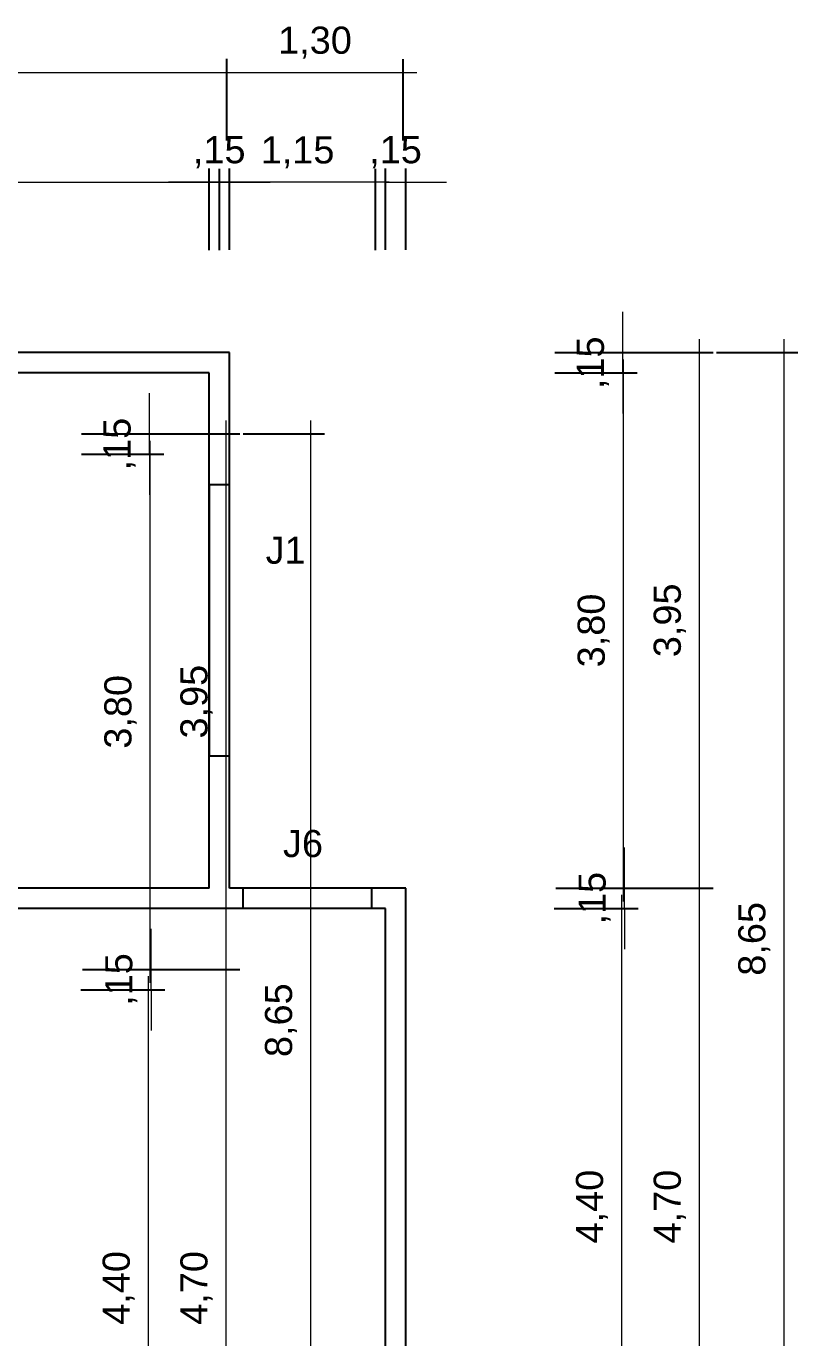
# Model space of a CAD drawing. Header units: metres. Extents: x -81278067020 to 164, y -22607194416 to 57.
# Drawn here: x -81278031.68395 to -81278031.67826, y -22607171.05519 to -22607171.04551 of the extents above; entities that cross this region are included whole.
import ezdxf
from ezdxf.enums import TextEntityAlignment as Align

# ---------------------------------------------------------------- set-up
doc = ezdxf.new("R2010")
doc.units = ezdxf.units.M
doc.header["$LTSCALE"] = 0.25
for name, color, linetype in [('ARQ_ALV CT', 5, 'Continuous'), ('ARQ_PISO', 1, 'Continuous'), ('SIMB_TXT', 1, 'Continuous')]:
    doc.layers.add(name, color=color, linetype=linetype)
doc.layers.add('ARQ_COTA_AZUL', color=5, linetype='Continuous', lineweight=20, true_color=0x0000ff)
doc.styles.add('cota', font='arial.ttf')
doc.styles.add('SIMB', font='arial.ttf')
doc.dimstyles.new('Info 01 - annot', dxfattribs={"dimtxt": 2, "dimasz": 3, "dimexe": 1, "dimexo": 1, "dimgap": 1, "dimtad": 1, "dimzin": 4, "dimtxsty": 'cota', "dimblk": 'DOTSMALL', "dimcen": 2, "dimdle": 1, "dimclrd": 256, "dimclre": 256, "dimclrt": 1, "dimazin": 2, "dimtfac": 0.09, "dimtix": 1, "dimtmove": 2, "dimatfit": 2, "dimfxl": 5, "dimfxlon": 1, "dimtolj": 1, "dimtzin": 4, "dimlwd": -1, "dimarcsym": 1})

# ---------------------------------------------------------------- blocks, each defined once
blk = doc.blocks.new('_DotSmall')
at = {"color": 0, "linetype": 'ByBlock', "const_width": 0.5}
blk.add_lwpolyline([(-0.0625, 0, 1), (0.0625, 0, 1)], format="xyb", close=True, dxfattribs=at)
blk = doc.blocks.new('*D243')
at = {"layer": 'ARQ_COTA_AZUL', "transparency": 16777216}
blk.add_line((-81278067.0356857, -22607194.4328952), (-81278067.0356857, -22607194.4240452), dxfattribs=at)
at = {"layer": 'ARQ_COTA_AZUL', "lineweight": -2, "transparency": 16777216}
for p, q in [((-81278067.0361857, -22607194.4241452), (-81278067.0355857, -22607194.4241452)), ((-81278067.0361857, -22607194.4327952), (-81278067.0355857, -22607194.4327952))]:
    blk.add_line(p, q, dxfattribs=at)
at = {"layer": 'ARQ_COTA_AZUL', "transparency": 16777216, "xscale": 0.3, "yscale": 0.3, "zscale": 0.3}
for p, rotation in [((-81278067035.6856995, -22607194424.1452293), 90), ((-81278067035.6856995, -22607194432.7952309), 270)]:
    blk.add_blockref('_DotSmall', p, dxfattribs=dict(at, rotation=rotation))
at = {"layer": 'ARQ_COTA_AZUL', "color": 1, "transparency": 16777216, "insert": (-81278067.0359059, -22607194.4284702), "char_height": 0.0002, "attachment_point": 5, "rotation": 90, "style": 'cota'}
blk.add_mtext('\\A1;8,65', dxfattribs=at)
blk = doc.blocks.new('*D244')
at = {"layer": 'ARQ_COTA_AZUL', "transparency": 16777216}
blk.add_line((-81278067.0363093, -22607194.4328952), (-81278067.0363093, -22607194.4279952), dxfattribs=at)
at = {"layer": 'ARQ_COTA_AZUL', "lineweight": -2, "transparency": 16777216}
for p, q in [((-81278067.0368093, -22607194.4280952), (-81278067.0362093, -22607194.4280952)), ((-81278067.0368093, -22607194.4327952), (-81278067.0362093, -22607194.4327952))]:
    blk.add_line(p, q, dxfattribs=at)
at = {"layer": 'ARQ_COTA_AZUL', "transparency": 16777216, "xscale": 0.3, "yscale": 0.3, "zscale": 0.3}
for p, rotation in [((-81278067036.3092804, -22607194428.0952301), 90), ((-81278067036.3092804, -22607194432.7952309), 270)]:
    blk.add_blockref('_DotSmall', p, dxfattribs=dict(at, rotation=rotation))
at = {"layer": 'ARQ_COTA_AZUL', "color": 1, "transparency": 16777216, "insert": (-81278067.0365295, -22607194.4304452), "char_height": 0.0002, "attachment_point": 5, "rotation": 90, "style": 'cota'}
blk.add_mtext('\\A1;4,70', dxfattribs=at)
blk = doc.blocks.new('*D245')
at = {"layer": 'ARQ_COTA_AZUL', "transparency": 16777216}
blk.add_line((-81278067.0363093, -22607194.4281952), (-81278067.0363093, -22607194.4240452), dxfattribs=at)
at = {"layer": 'ARQ_COTA_AZUL', "lineweight": -2, "transparency": 16777216}
for p, q in [((-81278067.0368093, -22607194.4241452), (-81278067.0362093, -22607194.4241452)), ((-81278067.0368093, -22607194.4280952), (-81278067.0362093, -22607194.4280952))]:
    blk.add_line(p, q, dxfattribs=at)
at = {"layer": 'ARQ_COTA_AZUL', "transparency": 16777216, "xscale": 0.3, "yscale": 0.3, "zscale": 0.3}
for p, rotation in [((-81278067036.3092804, -22607194424.1452293), 90), ((-81278067036.3092804, -22607194428.0952301), 270)]:
    blk.add_blockref('_DotSmall', p, dxfattribs=dict(at, rotation=rotation))
at = {"layer": 'ARQ_COTA_AZUL', "color": 1, "transparency": 16777216, "insert": (-81278067.0365295, -22607194.4261202), "char_height": 0.0002, "attachment_point": 5, "rotation": 90, "style": 'cota'}
blk.add_mtext('\\A1;3,95', dxfattribs=at)
blk = doc.blocks.new('*D247')
at = {"layer": 'ARQ_COTA_AZUL', "transparency": 16777216}
blk.add_line((-81278067.0368824, -22607194.4327452), (-81278067.0368824, -22607194.4281452), dxfattribs=at)
at = {"layer": 'ARQ_COTA_AZUL', "lineweight": -2, "transparency": 16777216}
for p, q in [((-81278067.0373825, -22607194.4282452), (-81278067.0367824, -22607194.4282452)), ((-81278067.0373825, -22607194.4326452), (-81278067.0367824, -22607194.4326452))]:
    blk.add_line(p, q, dxfattribs=at)
at = {"layer": 'ARQ_COTA_AZUL', "transparency": 16777216, "xscale": 0.3, "yscale": 0.3, "zscale": 0.3}
for p, rotation in [((-81278067036.8824463, -22607194428.2452316), 90), ((-81278067036.8824463, -22607194432.6452293), 270)]:
    blk.add_blockref('_DotSmall', p, dxfattribs=dict(at, rotation=rotation))
at = {"layer": 'ARQ_COTA_AZUL', "color": 1, "transparency": 16777216, "insert": (-81278067.0371026, -22607194.4304452), "char_height": 0.0002, "attachment_point": 5, "rotation": 90, "style": 'cota'}
blk.add_mtext('\\A1;4,40', dxfattribs=at)
blk = doc.blocks.new('*D248')
at = {"layer": 'ARQ_COTA_AZUL', "transparency": 16777216}
for p, q in [((-81278067.0368637, -22607194.4280952), (-81278067.0368637, -22607194.4277952)), ((-81278067.0368637, -22607194.4282452), (-81278067.0368637, -22607194.4280952)), ((-81278067.0368637, -22607194.4282452), (-81278067.0368637, -22607194.4285452))]:
    blk.add_line(p, q, dxfattribs=at)
at = {"layer": 'ARQ_COTA_AZUL', "lineweight": -2, "transparency": 16777216}
for p, q in [((-81278067.0373637, -22607194.4280952), (-81278067.0367637, -22607194.4280952)), ((-81278067.0373637, -22607194.4282452), (-81278067.0367637, -22607194.4282452))]:
    blk.add_line(p, q, dxfattribs=at)
at = {"layer": 'ARQ_COTA_AZUL', "transparency": 16777216, "xscale": 0.3, "yscale": 0.3, "zscale": 0.3}
for p, rotation in [((-81278067036.8636932, -22607194428.0952301), 270), ((-81278067036.8636932, -22607194428.2452316), 90)]:
    blk.add_blockref('_DotSmall', p, dxfattribs=dict(at, rotation=rotation))
at = {"layer": 'ARQ_COTA_AZUL', "color": 1, "transparency": 16777216, "insert": (-81278067.0370839, -22607194.4281702), "char_height": 0.0002, "attachment_point": 5, "rotation": 90, "style": 'cota'}
blk.add_mtext('\\A1;,15', dxfattribs=at)
blk = doc.blocks.new('*D249')
at = {"layer": 'ARQ_COTA_AZUL', "transparency": 16777216}
blk.add_line((-81278067.03687, -22607194.4281952), (-81278067.03687, -22607194.4241952), dxfattribs=at)
at = {"layer": 'ARQ_COTA_AZUL', "lineweight": -2, "transparency": 16777216}
for p, q in [((-81278067.03737, -22607194.4242952), (-81278067.03677, -22607194.4242952)), ((-81278067.03737, -22607194.4280952), (-81278067.03677, -22607194.4280952))]:
    blk.add_line(p, q, dxfattribs=at)
at = {"layer": 'ARQ_COTA_AZUL', "transparency": 16777216, "xscale": 0.3, "yscale": 0.3, "zscale": 0.3}
for p, rotation in [((-81278067036.8700409, -22607194424.2952309), 90), ((-81278067036.8700409, -22607194428.0952301), 270)]:
    blk.add_blockref('_DotSmall', p, dxfattribs=dict(at, rotation=rotation))
at = {"layer": 'ARQ_COTA_AZUL', "color": 1, "transparency": 16777216, "insert": (-81278067.0370902, -22607194.4261952), "char_height": 0.0002, "attachment_point": 5, "rotation": 90, "style": 'cota'}
blk.add_mtext('\\A1;3,80', dxfattribs=at)
blk = doc.blocks.new('*D250')
at = {"layer": 'ARQ_COTA_AZUL', "transparency": 16777216}
for p, q in [((-81278067.0368762, -22607194.4241452), (-81278067.0368762, -22607194.4238452)), ((-81278067.0368762, -22607194.4242952), (-81278067.0368762, -22607194.4241452)), ((-81278067.0368762, -22607194.4242952), (-81278067.0368762, -22607194.4245952))]:
    blk.add_line(p, q, dxfattribs=at)
at = {"layer": 'ARQ_COTA_AZUL', "lineweight": -2, "transparency": 16777216}
for p, q in [((-81278067.0373763, -22607194.4241452), (-81278067.0367762, -22607194.4241452)), ((-81278067.0373763, -22607194.4242952), (-81278067.0367762, -22607194.4242952))]:
    blk.add_line(p, q, dxfattribs=at)
at = {"layer": 'ARQ_COTA_AZUL', "transparency": 16777216, "xscale": 0.3, "yscale": 0.3, "zscale": 0.3}
for p, rotation in [((-81278067036.8762512, -22607194424.1452293), 270), ((-81278067036.8762512, -22607194424.2952309), 90)]:
    blk.add_blockref('_DotSmall', p, dxfattribs=dict(at, rotation=rotation))
at = {"layer": 'ARQ_COTA_AZUL', "color": 1, "transparency": 16777216, "insert": (-81278067.0370964, -22607194.4242202), "char_height": 0.0002, "attachment_point": 5, "rotation": 90, "style": 'cota'}
blk.add_mtext('\\A1;,15', dxfattribs=at)
blk = doc.blocks.new('COD_ESQ')
at = {"layer": 'SIMB_TXT', "style": 'SIMB'}
blk.add_attdef('CDESQ', text='', height=2, dxfattribs=at).set_placement((0, 0), align=Align.MIDDLE_CENTER)
blk = doc.blocks.new('*D303')
at = {"layer": 'ARQ_COTA_AZUL', "lineweight": -2, "transparency": 16777216}
for p, q in [((-81278067.0401054, -22607194.4219784), (-81278067.0401054, -22607194.4213784)), ((-81278067.0363054, -22607194.4219784), (-81278067.0363054, -22607194.4213784))]:
    blk.add_line(p, q, dxfattribs=at)
at = {"layer": 'ARQ_COTA_AZUL', "transparency": 16777216}
blk.add_line((-81278067.0402054, -22607194.4214784), (-81278067.0362054, -22607194.4214784), dxfattribs=at)
at = {"layer": 'ARQ_COTA_AZUL', "transparency": 16777216, "xscale": 0.3, "yscale": 0.3, "zscale": 0.3, "rotation": 180}
blk.add_blockref('_DotSmall', (-81278067040.1054077, -22607194421.4784203), dxfattribs=at)
at = {"layer": 'ARQ_COTA_AZUL', "transparency": 16777216, "xscale": 0.3, "yscale": 0.3, "zscale": 0.3}
blk.add_blockref('_DotSmall', (-81278067036.3054047, -22607194421.4784203), dxfattribs=at)
at = {"layer": 'ARQ_COTA_AZUL', "color": 1, "transparency": 16777216, "insert": (-81278067.0382054, -22607194.4212582), "char_height": 0.0002, "attachment_point": 5, "style": 'cota'}
blk.add_mtext('\\A1;3,80', dxfattribs=at)
blk = doc.blocks.new('*D304')
at = {"layer": 'ARQ_COTA_AZUL', "lineweight": -2, "transparency": 16777216}
for p, q in [((-81278067.0363054, -22607194.4219793), (-81278067.0363054, -22607194.4213793)), ((-81278067.0350054, -22607194.4219793), (-81278067.0350054, -22607194.4213793))]:
    blk.add_line(p, q, dxfattribs=at)
at = {"layer": 'ARQ_COTA_AZUL', "transparency": 16777216}
blk.add_line((-81278067.0364054, -22607194.4214793), (-81278067.0349054, -22607194.4214793), dxfattribs=at)
at = {"layer": 'ARQ_COTA_AZUL', "transparency": 16777216, "xscale": 0.3, "yscale": 0.3, "zscale": 0.3, "rotation": 180}
blk.add_blockref('_DotSmall', (-81278067036.3054047, -22607194421.4792709), dxfattribs=at)
at = {"layer": 'ARQ_COTA_AZUL', "transparency": 16777216, "xscale": 0.3, "yscale": 0.3, "zscale": 0.3}
blk.add_blockref('_DotSmall', (-81278067035.0054169, -22607194421.4792709), dxfattribs=at)
at = {"layer": 'ARQ_COTA_AZUL', "color": 1, "transparency": 16777216, "insert": (-81278067.0356554, -22607194.4212591), "char_height": 0.0002, "attachment_point": 5, "style": 'cota'}
blk.add_mtext('\\A1;1,30', dxfattribs=at)
blk = doc.blocks.new('*D305')
at = {"layer": 'ARQ_COTA_AZUL', "lineweight": -2, "transparency": 16777216}
for p, q in [((-81278067.0351367, -22607194.4227872), (-81278067.0351367, -22607194.4221872)), ((-81278067.0349867, -22607194.4227872), (-81278067.0349867, -22607194.4221872))]:
    blk.add_line(p, q, dxfattribs=at)
at = {"layer": 'ARQ_COTA_AZUL', "transparency": 16777216}
for p, q in [((-81278067.0351367, -22607194.4222872), (-81278067.0354367, -22607194.4222872)), ((-81278067.0351367, -22607194.4222872), (-81278067.0349867, -22607194.4222872)), ((-81278067.0349867, -22607194.4222872), (-81278067.0346867, -22607194.4222872))]:
    blk.add_line(p, q, dxfattribs=at)
at = {"layer": 'ARQ_COTA_AZUL', "transparency": 16777216, "xscale": 0.3, "yscale": 0.3, "zscale": 0.3}
blk.add_blockref('_DotSmall', (-81278067035.1366577, -22607194422.2871895), dxfattribs=at)
at = {"layer": 'ARQ_COTA_AZUL', "transparency": 16777216, "xscale": 0.3, "yscale": 0.3, "zscale": 0.3, "rotation": 180}
blk.add_blockref('_DotSmall', (-81278067034.9866638, -22607194422.2871895), dxfattribs=at)
at = {"layer": 'ARQ_COTA_AZUL', "color": 1, "transparency": 16777216, "insert": (-81278067.0350617, -22607194.422067), "char_height": 0.0002, "attachment_point": 5, "style": 'cota'}
blk.add_mtext('\\A1;,15', dxfattribs=at)
blk = doc.blocks.new('*D306')
at = {"layer": 'ARQ_COTA_AZUL', "lineweight": -2, "transparency": 16777216}
for p, q in [((-81278067.0363591, -22607194.4227886), (-81278067.0363591, -22607194.4221886)), ((-81278067.0352091, -22607194.4227886), (-81278067.0352091, -22607194.4221886))]:
    blk.add_line(p, q, dxfattribs=at)
at = {"layer": 'ARQ_COTA_AZUL', "transparency": 16777216}
blk.add_line((-81278067.0351091, -22607194.4222886), (-81278067.0364591, -22607194.4222886), dxfattribs=at)
at = {"layer": 'ARQ_COTA_AZUL', "transparency": 16777216, "xscale": 0.3, "yscale": 0.3, "zscale": 0.3, "rotation": 180}
blk.add_blockref('_DotSmall', (-81278067036.3590698, -22607194422.2885704), dxfattribs=at)
at = {"layer": 'ARQ_COTA_AZUL', "transparency": 16777216, "xscale": 0.3, "yscale": 0.3, "zscale": 0.3}
blk.add_blockref('_DotSmall', (-81278067035.2090759, -22607194422.2885704), dxfattribs=at)
at = {"layer": 'ARQ_COTA_AZUL', "color": 1, "transparency": 16777216, "insert": (-81278067.0357841, -22607194.4220684), "char_height": 0.0002, "attachment_point": 5, "style": 'cota'}
blk.add_mtext('\\A1;1,15', dxfattribs=at)
blk = doc.blocks.new('*D307')
at = {"layer": 'ARQ_COTA_AZUL', "lineweight": -2, "transparency": 16777216}
for p, q in [((-81278067.0364367, -22607194.4227872), (-81278067.0364367, -22607194.4221872)), ((-81278067.0362867, -22607194.4227872), (-81278067.0362867, -22607194.4221872))]:
    blk.add_line(p, q, dxfattribs=at)
at = {"layer": 'ARQ_COTA_AZUL', "transparency": 16777216}
for p, q in [((-81278067.0364367, -22607194.4222872), (-81278067.0367367, -22607194.4222872)), ((-81278067.0364367, -22607194.4222872), (-81278067.0362867, -22607194.4222872)), ((-81278067.0362867, -22607194.4222872), (-81278067.0359867, -22607194.4222872))]:
    blk.add_line(p, q, dxfattribs=at)
at = {"layer": 'ARQ_COTA_AZUL', "transparency": 16777216, "xscale": 0.3, "yscale": 0.3, "zscale": 0.3}
blk.add_blockref('_DotSmall', (-81278067036.4366608, -22607194422.2871895), dxfattribs=at)
at = {"layer": 'ARQ_COTA_AZUL', "transparency": 16777216, "xscale": 0.3, "yscale": 0.3, "zscale": 0.3, "rotation": 180}
blk.add_blockref('_DotSmall', (-81278067036.2866669, -22607194422.2871895), dxfattribs=at)
at = {"layer": 'ARQ_COTA_AZUL', "color": 1, "transparency": 16777216, "insert": (-81278067.0363617, -22607194.422067), "char_height": 0.0002, "attachment_point": 5, "style": 'cota'}
blk.add_mtext('\\A1;,15', dxfattribs=at)
blk = doc.blocks.new('*D308')
at = {"layer": 'ARQ_COTA_AZUL', "lineweight": -2, "transparency": 16777216}
for p, q in [((-81278067.0399367, -22607194.4227904), (-81278067.0399367, -22607194.4221904)), ((-81278067.0364367, -22607194.4227904), (-81278067.0364367, -22607194.4221904))]:
    blk.add_line(p, q, dxfattribs=at)
at = {"layer": 'ARQ_COTA_AZUL', "transparency": 16777216}
blk.add_line((-81278067.0363367, -22607194.4222904), (-81278067.0400367, -22607194.4222904), dxfattribs=at)
at = {"layer": 'ARQ_COTA_AZUL', "transparency": 16777216, "xscale": 0.3, "yscale": 0.3, "zscale": 0.3, "rotation": 180}
blk.add_blockref('_DotSmall', (-81278067039.9366608, -22607194422.2904015), dxfattribs=at)
at = {"layer": 'ARQ_COTA_AZUL', "transparency": 16777216, "xscale": 0.3, "yscale": 0.3, "zscale": 0.3}
blk.add_blockref('_DotSmall', (-81278067036.4366608, -22607194422.2904015), dxfattribs=at)
at = {"layer": 'ARQ_COTA_AZUL', "color": 1, "transparency": 16777216, "insert": (-81278067.0381867, -22607194.4220702), "char_height": 0.0002, "attachment_point": 5, "style": 'cota'}
blk.add_mtext('\\A1;3,50', dxfattribs=at)
blk = doc.blocks.new('*D311')
at = {"layer": 'ARQ_COTA_AZUL', "transparency": 16777216}
blk.add_line((-81278067.0321957, -22607194.4322952), (-81278067.0321957, -22607194.4234452), dxfattribs=at)
at = {"layer": 'ARQ_COTA_AZUL', "lineweight": -2, "transparency": 16777216}
for p, q in [((-81278067.0326957, -22607194.4235452), (-81278067.0320957, -22607194.4235452)), ((-81278067.0326957, -22607194.4321952), (-81278067.0320957, -22607194.4321952))]:
    blk.add_line(p, q, dxfattribs=at)
at = {"layer": 'ARQ_COTA_AZUL', "transparency": 16777216, "xscale": 0.3, "yscale": 0.3, "zscale": 0.3}
for p, rotation in [((-81278067032.1956635, -22607194423.5452309), 90), ((-81278067032.1956635, -22607194432.1952286), 270)]:
    blk.add_blockref('_DotSmall', p, dxfattribs=dict(at, rotation=rotation))
at = {"layer": 'ARQ_COTA_AZUL', "color": 1, "transparency": 16777216, "insert": (-81278067.0324158, -22607194.4278702), "char_height": 0.0002, "attachment_point": 5, "rotation": 90, "style": 'cota'}
blk.add_mtext('\\A1;8,65', dxfattribs=at)
blk = doc.blocks.new('*D312')
at = {"layer": 'ARQ_COTA_AZUL', "transparency": 16777216}
blk.add_line((-81278067.0328192, -22607194.4322952), (-81278067.0328192, -22607194.4273952), dxfattribs=at)
at = {"layer": 'ARQ_COTA_AZUL', "lineweight": -2, "transparency": 16777216}
for p, q in [((-81278067.0333192, -22607194.4274952), (-81278067.0327192, -22607194.4274952)), ((-81278067.0333192, -22607194.4321952), (-81278067.0327192, -22607194.4321952))]:
    blk.add_line(p, q, dxfattribs=at)
at = {"layer": 'ARQ_COTA_AZUL', "transparency": 16777216, "xscale": 0.3, "yscale": 0.3, "zscale": 0.3}
for p, rotation in [((-81278067032.8192444, -22607194427.4952316), 90), ((-81278067032.8192444, -22607194432.1952286), 270)]:
    blk.add_blockref('_DotSmall', p, dxfattribs=dict(at, rotation=rotation))
at = {"layer": 'ARQ_COTA_AZUL', "color": 1, "transparency": 16777216, "insert": (-81278067.0330394, -22607194.4298452), "char_height": 0.0002, "attachment_point": 5, "rotation": 90, "style": 'cota'}
blk.add_mtext('\\A1;4,70', dxfattribs=at)
blk = doc.blocks.new('*D313')
at = {"layer": 'ARQ_COTA_AZUL', "transparency": 16777216}
blk.add_line((-81278067.0328192, -22607194.4275952), (-81278067.0328192, -22607194.4234452), dxfattribs=at)
at = {"layer": 'ARQ_COTA_AZUL', "lineweight": -2, "transparency": 16777216}
for p, q in [((-81278067.0333192, -22607194.4235452), (-81278067.0327192, -22607194.4235452)), ((-81278067.0333192, -22607194.4274952), (-81278067.0327192, -22607194.4274952))]:
    blk.add_line(p, q, dxfattribs=at)
at = {"layer": 'ARQ_COTA_AZUL', "transparency": 16777216, "xscale": 0.3, "yscale": 0.3, "zscale": 0.3}
for p, rotation in [((-81278067032.8192444, -22607194423.5452309), 90), ((-81278067032.8192444, -22607194427.4952316), 270)]:
    blk.add_blockref('_DotSmall', p, dxfattribs=dict(at, rotation=rotation))
at = {"layer": 'ARQ_COTA_AZUL', "color": 1, "transparency": 16777216, "insert": (-81278067.0330394, -22607194.4255202), "char_height": 0.0002, "attachment_point": 5, "rotation": 90, "style": 'cota'}
blk.add_mtext('\\A1;3,95', dxfattribs=at)
blk = doc.blocks.new('*D315')
at = {"layer": 'ARQ_COTA_AZUL', "transparency": 16777216}
blk.add_line((-81278067.0333924, -22607194.4321452), (-81278067.0333924, -22607194.4275452), dxfattribs=at)
at = {"layer": 'ARQ_COTA_AZUL', "lineweight": -2, "transparency": 16777216}
for p, q in [((-81278067.0338924, -22607194.4276452), (-81278067.0332924, -22607194.4276452)), ((-81278067.0338924, -22607194.4320452), (-81278067.0332924, -22607194.4320452))]:
    blk.add_line(p, q, dxfattribs=at)
at = {"layer": 'ARQ_COTA_AZUL', "transparency": 16777216, "xscale": 0.3, "yscale": 0.3, "zscale": 0.3}
for p, rotation in [((-81278067033.3924103, -22607194427.6452293), 90), ((-81278067033.3924103, -22607194432.0452309), 270)]:
    blk.add_blockref('_DotSmall', p, dxfattribs=dict(at, rotation=rotation))
at = {"layer": 'ARQ_COTA_AZUL', "color": 1, "transparency": 16777216, "insert": (-81278067.0336126, -22607194.4298452), "char_height": 0.0002, "attachment_point": 5, "rotation": 90, "style": 'cota'}
blk.add_mtext('\\A1;4,40', dxfattribs=at)
blk = doc.blocks.new('*D316')
at = {"layer": 'ARQ_COTA_AZUL', "transparency": 16777216}
for p, q in [((-81278067.0333737, -22607194.4274952), (-81278067.0333737, -22607194.4271952)), ((-81278067.0333737, -22607194.4276452), (-81278067.0333737, -22607194.4274952)), ((-81278067.0333737, -22607194.4276452), (-81278067.0333737, -22607194.4279452))]:
    blk.add_line(p, q, dxfattribs=at)
at = {"layer": 'ARQ_COTA_AZUL', "lineweight": -2, "transparency": 16777216}
for p, q in [((-81278067.0338737, -22607194.4274952), (-81278067.0332737, -22607194.4274952)), ((-81278067.0338737, -22607194.4276452), (-81278067.0332737, -22607194.4276452))]:
    blk.add_line(p, q, dxfattribs=at)
at = {"layer": 'ARQ_COTA_AZUL', "transparency": 16777216, "xscale": 0.3, "yscale": 0.3, "zscale": 0.3}
for p, rotation in [((-81278067033.3736572, -22607194427.4952316), 270), ((-81278067033.3736572, -22607194427.6452293), 90)]:
    blk.add_blockref('_DotSmall', p, dxfattribs=dict(at, rotation=rotation))
at = {"layer": 'ARQ_COTA_AZUL', "color": 1, "transparency": 16777216, "insert": (-81278067.0335938, -22607194.4275702), "char_height": 0.0002, "attachment_point": 5, "rotation": 90, "style": 'cota'}
blk.add_mtext('\\A1;,15', dxfattribs=at)
blk = doc.blocks.new('*D317')
at = {"layer": 'ARQ_COTA_AZUL', "transparency": 16777216}
blk.add_line((-81278067.03338, -22607194.4275952), (-81278067.03338, -22607194.4235952), dxfattribs=at)
at = {"layer": 'ARQ_COTA_AZUL', "lineweight": -2, "transparency": 16777216}
for p, q in [((-81278067.03388, -22607194.4236952), (-81278067.03328, -22607194.4236952)), ((-81278067.03388, -22607194.4274952), (-81278067.03328, -22607194.4274952))]:
    blk.add_line(p, q, dxfattribs=at)
at = {"layer": 'ARQ_COTA_AZUL', "transparency": 16777216, "xscale": 0.3, "yscale": 0.3, "zscale": 0.3}
for p, rotation in [((-81278067033.3800049, -22607194423.6952286), 90), ((-81278067033.3800049, -22607194427.4952316), 270)]:
    blk.add_blockref('_DotSmall', p, dxfattribs=dict(at, rotation=rotation))
at = {"layer": 'ARQ_COTA_AZUL', "color": 1, "transparency": 16777216, "insert": (-81278067.0336002, -22607194.4255952), "char_height": 0.0002, "attachment_point": 5, "rotation": 90, "style": 'cota'}
blk.add_mtext('\\A1;3,80', dxfattribs=at)
blk = doc.blocks.new('*D318')
at = {"layer": 'ARQ_COTA_AZUL', "transparency": 16777216}
for p, q in [((-81278067.0333862, -22607194.4235452), (-81278067.0333862, -22607194.4232452)), ((-81278067.0333862, -22607194.4236952), (-81278067.0333862, -22607194.4235452)), ((-81278067.0333862, -22607194.4236952), (-81278067.0333862, -22607194.4239952))]:
    blk.add_line(p, q, dxfattribs=at)
at = {"layer": 'ARQ_COTA_AZUL', "lineweight": -2, "transparency": 16777216}
for p, q in [((-81278067.0338862, -22607194.4235452), (-81278067.0332862, -22607194.4235452)), ((-81278067.0338862, -22607194.4236952), (-81278067.0332862, -22607194.4236952))]:
    blk.add_line(p, q, dxfattribs=at)
at = {"layer": 'ARQ_COTA_AZUL', "transparency": 16777216, "xscale": 0.3, "yscale": 0.3, "zscale": 0.3}
for p, rotation in [((-81278067033.3862152, -22607194423.5452309), 270), ((-81278067033.3862152, -22607194423.6952286), 90)]:
    blk.add_blockref('_DotSmall', p, dxfattribs=dict(at, rotation=rotation))
at = {"layer": 'ARQ_COTA_AZUL', "color": 1, "transparency": 16777216, "insert": (-81278067.0336064, -22607194.4236202), "char_height": 0.0002, "attachment_point": 5, "rotation": 90, "style": 'cota'}
blk.add_mtext('\\A1;,15', dxfattribs=at)
blk = doc.blocks.new('blocos_diversos')
at = {"layer": 'ARQ_ALV CT'}
for p, q in [((-81278067.0362867, -22607194.4235452), (-81278067.0400867, -22607194.4235452)), ((-81278067.0362867, -22607194.4274952), (-81278067.0362867, -22607194.4235452)), ((-81278067.0364367, -22607194.4236952), (-81278067.0399367, -22607194.4236952)), ((-81278067.0364367, -22607194.4274952), (-81278067.0364367, -22607194.4236952)), ((-81278067.0364367, -22607194.4245202), (-81278067.0364367, -22607194.4265202)), ((-81278067.0362867, -22607194.4245202), (-81278067.0364367, -22607194.4245202)), ((-81278067.0362867, -22607194.4265202), (-81278067.0362867, -22607194.4245202)), ((-81278067.0364367, -22607194.4265202), (-81278067.0362867, -22607194.4265202)), ((-81278067.0364367, -22607194.4274952), (-81278067.0399367, -22607194.4274952)), ((-81278067.0349867, -22607194.4274952), (-81278067.0362867, -22607194.4274952)), ((-81278067.0361867, -22607194.4274952), (-81278067.0361867, -22607194.4276452)), ((-81278067.0352367, -22607194.4276452), (-81278067.0352367, -22607194.4274952)), ((-81278067.0349867, -22607194.4321952), (-81278067.0349867, -22607194.4274952)), ((-81278067.0362867, -22607194.4276452), (-81278067.0400867, -22607194.4276452)), ((-81278067.0351367, -22607194.4276452), (-81278067.0362867, -22607194.4276452)), ((-81278067.0351367, -22607194.4320452), (-81278067.0351367, -22607194.4276452))]:
    blk.add_line(p, q, dxfattribs=at)
ref = blk.add_blockref('COD_ESQ', (-81278067035.8717651, -22607194425.0024605), dxfattribs=dict(at, xscale=0.1, yscale=0.1, zscale=0.1))
ref.add_attrib('CDESQ', 'J1', dxfattribs={"layer": 'SIMB_TXT', "height": 0.0002, "style": 'SIMB'}).set_placement((-81278067.0358718, -22607194.4250025), align=Align.MIDDLE_CENTER)
ref = blk.add_blockref('COD_ESQ', (-81278067035.743927, -22607194427.1668892), dxfattribs=dict(at, xscale=0.1, yscale=0.1, zscale=0.1))
ref.add_attrib('CDESQ', 'J6', dxfattribs={"layer": 'SIMB_TXT', "height": 0.0002, "style": 'SIMB'}).set_placement((-81278067.0357439, -22607194.4271669), align=Align.MIDDLE_CENTER)
at = {"layer": 'ARQ_COTA_AZUL'}
for base, p1, p2, picture, middle in [((-81278067.0363054, -22607194.4214784), (-81278067.0401054, -22607194.4237452), (-81278067.0363054, -22607194.4237452), '*D303', (-81278067.0382054, -22607194.4212582)), ((-81278067.0350054, -22607194.4214793), (-81278067.0363054, -22607194.4237452), (-81278067.0350054, -22607194.4237452), '*D304', (-81278067.0356554, -22607194.4212591)), ((-81278067.0399367, -22607194.4222904), (-81278067.0364367, -22607194.4236952), (-81278067.0399367, -22607194.4236952), '*D308', (-81278067.0381867, -22607194.4220702)), ((-81278067.0362867, -22607194.4222872), (-81278067.0364367, -22607194.4242347), (-81278067.0362867, -22607194.4242347), '*D307', (-81278067.0363617, -22607194.422067)), ((-81278067.0363591, -22607194.4222886), (-81278067.0352091, -22607194.4281674), (-81278067.0363591, -22607194.4281674), '*D306', (-81278067.0357841, -22607194.4220684)), ((-81278067.0349867, -22607194.4222872), (-81278067.0351367, -22607194.4282942), (-81278067.0349867, -22607194.4282942), '*D305', (-81278067.0350617, -22607194.422067))]:
    dim = blk.add_linear_dim(base=base, p1=p1, p2=p2, dimstyle='Info 01 - annot', dxfattribs=at)
    dim.commit()
    dim.dimension.update_dxf_attribs({"geometry": picture, "text_midpoint": middle})
for base, p1, p2, picture, middle in [((-81278067.0333862, -22607194.4235452), (-81278067.0364367, -22607194.4236952), (-81278067.0364367, -22607194.4235452), '*D318', (-81278067.0336064, -22607194.4236202)), ((-81278067.0328192, -22607194.4235452), (-81278067.0349867, -22607194.4274952), (-81278067.0349867, -22607194.4235452), '*D313', (-81278067.0330394, -22607194.4255202)), ((-81278067.0321957, -22607194.4235452), (-81278067.0349867, -22607194.4321952), (-81278067.0349867, -22607194.4235452), '*D311', (-81278067.0324158, -22607194.4278702)), ((-81278067.03338, -22607194.4236952), (-81278067.0364367, -22607194.4274952), (-81278067.0364367, -22607194.4236952), '*D317', (-81278067.0336002, -22607194.4255952)), ((-81278067.0368762, -22607194.4241452), (-81278067.0399267, -22607194.4242952), (-81278067.0399267, -22607194.4241452), '*D250', (-81278067.0370964, -22607194.4242202)), ((-81278067.0363093, -22607194.4241452), (-81278067.0384767, -22607194.4280952), (-81278067.0384767, -22607194.4241452), '*D245', (-81278067.0365295, -22607194.4261202)), ((-81278067.0356857, -22607194.4241452), (-81278067.0384767, -22607194.4327952), (-81278067.0384767, -22607194.4241452), '*D243', (-81278067.0359059, -22607194.4284702)), ((-81278067.03687, -22607194.4242952), (-81278067.0399267, -22607194.4280952), (-81278067.0399267, -22607194.4242952), '*D249', (-81278067.0370902, -22607194.4261952)), ((-81278067.0333737, -22607194.4274952), (-81278067.0351367, -22607194.4276452), (-81278067.0351367, -22607194.4274952), '*D316', (-81278067.0335938, -22607194.4275702)), ((-81278067.0328192, -22607194.4274952), (-81278067.0349867, -22607194.4321952), (-81278067.0349867, -22607194.4274952), '*D312', (-81278067.0330394, -22607194.4298452)), ((-81278067.0333924, -22607194.4276452), (-81278067.0351367, -22607194.4320452), (-81278067.0351367, -22607194.4276452), '*D315', (-81278067.0336126, -22607194.4298452)), ((-81278067.0368637, -22607194.4280952), (-81278067.0386267, -22607194.4282452), (-81278067.0386267, -22607194.4280952), '*D248', (-81278067.0370839, -22607194.4281702)), ((-81278067.0363093, -22607194.4280952), (-81278067.0384767, -22607194.4327952), (-81278067.0384767, -22607194.4280952), '*D244', (-81278067.0365295, -22607194.4304452)), ((-81278067.0368824, -22607194.4282452), (-81278067.0386267, -22607194.4326452), (-81278067.0386267, -22607194.4282452), '*D247', (-81278067.0371026, -22607194.4304452))]:
    dim = blk.add_linear_dim(base=base, p1=p1, p2=p2, angle=90, dimstyle='Info 01 - annot', dxfattribs=at)
    dim.commit()
    dim.dimension.update_dxf_attribs({"geometry": picture, "text_midpoint": middle})

msp = doc.modelspace()

# ---------------------------------------------------------------- block references
at = {"layer": 'ARQ_PISO'}
msp.add_blockref('blocos_diversos', (35.3538329, 23.3756253), dxfattribs=at)

doc.saveas('drawing.dxf')
